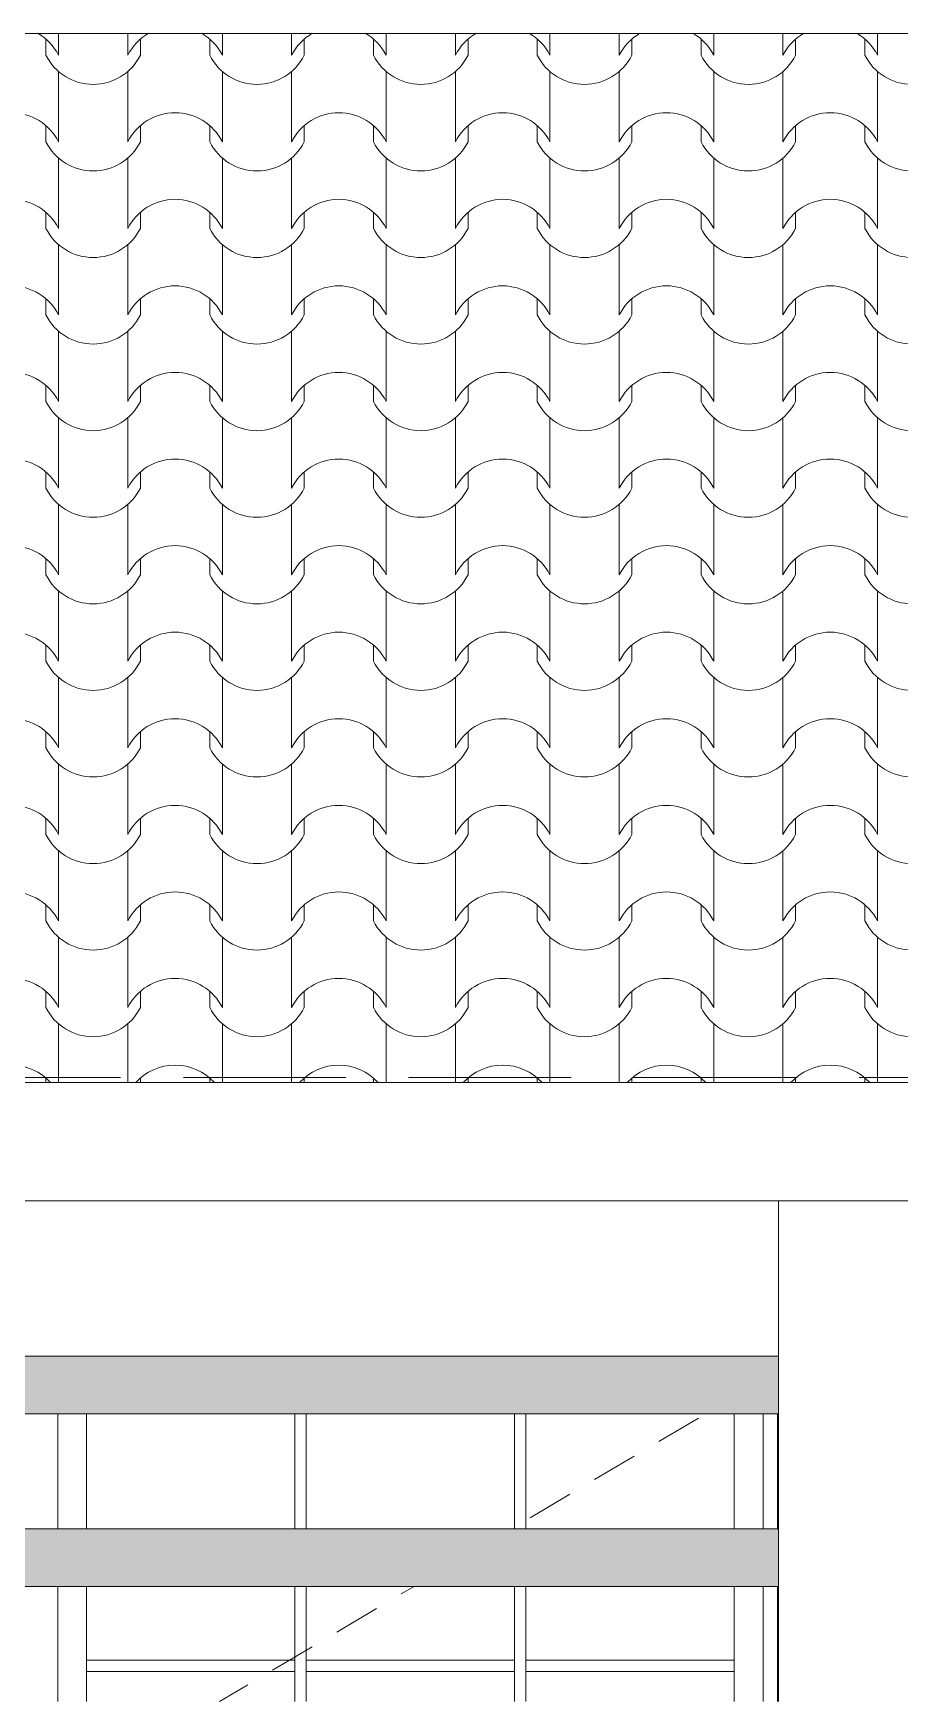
# Model space of a CAD drawing. Header units: millimetres. Extents: x 323482 to 503016, y 8175 to 72038.
# Drawn here: x 454353 to 455857, y 18728 to 21625 of the extents above; entities that cross this region are included whole.
import ezdxf

# ---------------------------------------------------------------- set-up
doc = ezdxf.new("R2010")
doc.units = ezdxf.units.MM
doc.header["$MEASUREMENT"] = 0
doc.linetypes.add('Hidden Line', pattern=[391.222223, 282.222223, -109])
for name, color, linetype, lineweight in [('2D Drafting - General_Pen_No__101', 252, 'Continuous', 13), ('Shell - Roof_Pen_No__120', 7, 'Continuous', 13), ('Structural - Bearing_Pen_No__120', 7, 'Continuous', 13)]:
    doc.layers.add(name, color=color, linetype=linetype, lineweight=lineweight)
doc.layers.add('2D Drafting - General_Pen_No__102', color=7, linetype='Continuous', lineweight=13, true_color=0xcccccc)
doc.layers.add('Structural - Bearing_Pen_No__83', color=7, linetype='Continuous', lineweight=13, true_color=0xff9955)

# ---------------------------------------------------------------- blocks, each defined once
blk = doc.blocks.new('*X2')
at = {"layer": '2D Drafting - General_Pen_No__101', "color": 252, "linetype": 'Continuous', "lineweight": 13}
for p, q in [((454374.7, 21615.5), (454374.7, 21587.4)), ((454396.7, 21625.4), (454396.7, 21587.4)), ((454516.9, 21625.4), (454516.9, 21587.4)), ((454538.9, 21615.5), (454538.9, 21587.4)), ((454659.2, 21615.5), (454659.2, 21587.4)), ((454681.2, 21625.4), (454681.2, 21587.4)), ((454801.4, 21625.4), (454801.4, 21587.4)), ((454823.4, 21615.5), (454823.4, 21587.4)), ((454943.6, 21615.5), (454943.6, 21587.4)), ((454965.6, 21625.4), (454965.6, 21587.4)), ((455085.9, 21625.4), (455085.9, 21587.4)), ((455107.9, 21615.5), (455107.9, 21587.4)), ((455228.1, 21615.5), (455228.1, 21587.4)), ((455250.1, 21625.4), (455250.1, 21587.4)), ((455370.4, 21625.4), (455370.4, 21587.4)), ((455392.4, 21615.5), (455392.4, 21587.4)), ((455512.6, 21615.5), (455512.6, 21587.4)), ((455534.6, 21625.4), (455534.6, 21587.4)), ((455654.8, 21625.4), (455654.8, 21587.4)), ((455676.8, 21615.5), (455676.8, 21587.4)), ((455797.1, 21615.5), (455797.1, 21587.4)), ((455819.1, 21625.4), (455819.1, 21587.4)), ((454396.7, 21559), (454396.7, 21498.1)), ((454516.9, 21559), (454516.9, 21498.1)), ((454681.2, 21559), (454681.2, 21498.1)), ((454801.4, 21559), (454801.4, 21498.1)), ((454965.6, 21559), (454965.6, 21498.1)), ((455085.9, 21559), (455085.9, 21498.1)), ((455250.1, 21559), (455250.1, 21498.1)), ((455370.4, 21559), (455370.4, 21498.1)), ((455534.6, 21559), (455534.6, 21498.1)), ((455654.8, 21559), (455654.8, 21498.1)), ((455819.1, 21559), (455819.1, 21498.1)), ((454396.7, 21498.1), (454396.7, 21437.1)), ((454516.9, 21498.1), (454516.9, 21437.1)), ((454681.2, 21498.1), (454681.2, 21437.1)), ((454801.4, 21498.1), (454801.4, 21437.1)), ((454965.6, 21498.1), (454965.6, 21437.1)), ((455085.9, 21498.1), (455085.9, 21437.1)), ((455250.1, 21498.1), (455250.1, 21437.1)), ((455370.4, 21498.1), (455370.4, 21437.1)), ((455534.6, 21498.1), (455534.6, 21437.1)), ((455654.8, 21498.1), (455654.8, 21437.1)), ((455819.1, 21498.1), (455819.1, 21437.1)), ((454374.7, 21465.1), (454374.7, 21437.1)), ((454538.9, 21465.1), (454538.9, 21437.1)), ((454659.2, 21465.1), (454659.2, 21437.1)), ((454823.4, 21465.1), (454823.4, 21437.1)), ((454943.6, 21465.1), (454943.6, 21437.1)), ((455107.9, 21465.1), (455107.9, 21437.1)), ((455228.1, 21465.1), (455228.1, 21437.1)), ((455392.4, 21465.1), (455392.4, 21437.1)), ((455512.6, 21465.1), (455512.6, 21437.1)), ((455676.8, 21465.1), (455676.8, 21437.1)), ((455797.1, 21465.1), (455797.1, 21437.1)), ((454396.7, 21408.7), (454396.7, 21347.7)), ((454516.9, 21408.7), (454516.9, 21347.7)), ((454681.2, 21408.7), (454681.2, 21347.7)), ((454801.4, 21408.7), (454801.4, 21347.7)), ((454965.6, 21408.7), (454965.6, 21347.7)), ((455085.9, 21408.7), (455085.9, 21347.7)), ((455250.1, 21408.7), (455250.1, 21347.7)), ((455370.4, 21408.7), (455370.4, 21347.7)), ((455534.6, 21408.7), (455534.6, 21347.7)), ((455654.8, 21408.7), (455654.8, 21347.7)), ((455819.1, 21408.7), (455819.1, 21347.7)), ((454396.7, 21347.7), (454396.7, 21286.8)), ((454516.9, 21347.7), (454516.9, 21286.8)), ((454681.2, 21347.7), (454681.2, 21286.8)), ((454801.4, 21347.7), (454801.4, 21286.8)), ((454965.6, 21347.7), (454965.6, 21286.8)), ((455085.9, 21347.7), (455085.9, 21286.8)), ((455250.1, 21347.7), (455250.1, 21286.8)), ((455370.4, 21347.7), (455370.4, 21286.8)), ((455534.6, 21347.7), (455534.6, 21286.8)), ((455654.8, 21347.7), (455654.8, 21286.8)), ((455819.1, 21347.7), (455819.1, 21286.8)), ((454374.7, 21314.8), (454374.7, 21286.8)), ((454538.9, 21314.8), (454538.9, 21286.8)), ((454659.2, 21314.8), (454659.2, 21286.8)), ((454823.4, 21314.8), (454823.4, 21286.8)), ((454943.6, 21314.8), (454943.6, 21286.8)), ((455107.9, 21314.8), (455107.9, 21286.8)), ((455228.1, 21314.8), (455228.1, 21286.8)), ((455392.4, 21314.8), (455392.4, 21286.8)), ((455512.6, 21314.8), (455512.6, 21286.8)), ((455676.8, 21314.8), (455676.8, 21286.8)), ((455797.1, 21314.8), (455797.1, 21286.8)), ((454396.7, 21258.4), (454396.7, 21197.4)), ((454516.9, 21258.4), (454516.9, 21197.4)), ((454681.2, 21258.4), (454681.2, 21197.4)), ((454801.4, 21258.4), (454801.4, 21197.4)), ((454965.6, 21258.4), (454965.6, 21197.4)), ((455085.9, 21258.4), (455085.9, 21197.4)), ((455250.1, 21258.4), (455250.1, 21197.4)), ((455370.4, 21258.4), (455370.4, 21197.4)), ((455534.6, 21258.4), (455534.6, 21197.4)), ((455654.8, 21258.4), (455654.8, 21197.4)), ((455819.1, 21258.4), (455819.1, 21197.4)), ((454396.7, 21197.4), (454396.7, 21136.4)), ((454516.9, 21197.4), (454516.9, 21136.4)), ((454681.2, 21197.4), (454681.2, 21136.4)), ((454801.4, 21197.4), (454801.4, 21136.4)), ((454965.6, 21197.4), (454965.6, 21136.4)), ((455085.9, 21197.4), (455085.9, 21136.4)), ((455250.1, 21197.4), (455250.1, 21136.4)), ((455370.4, 21197.4), (455370.4, 21136.4)), ((455534.6, 21197.4), (455534.6, 21136.4)), ((455654.8, 21197.4), (455654.8, 21136.4)), ((455819.1, 21197.4), (455819.1, 21136.4)), ((454374.7, 21164.4), (454374.7, 21136.4)), ((454538.9, 21164.4), (454538.9, 21136.4)), ((454659.2, 21164.4), (454659.2, 21136.4)), ((454823.4, 21164.4), (454823.4, 21136.4)), ((454943.6, 21164.4), (454943.6, 21136.4)), ((455107.9, 21164.4), (455107.9, 21136.4)), ((455228.1, 21164.4), (455228.1, 21136.4)), ((455392.4, 21164.4), (455392.4, 21136.4)), ((455512.6, 21164.4), (455512.6, 21136.4)), ((455676.8, 21164.4), (455676.8, 21136.4)), ((455797.1, 21164.4), (455797.1, 21136.4)), ((454396.7, 21108), (454396.7, 21047.1)), ((454516.9, 21108), (454516.9, 21047.1)), ((454681.2, 21108), (454681.2, 21047.1)), ((454801.4, 21108), (454801.4, 21047.1)), ((454965.6, 21108), (454965.6, 21047.1)), ((455085.9, 21108), (455085.9, 21047.1)), ((455250.1, 21108), (455250.1, 21047.1)), ((455370.4, 21108), (455370.4, 21047.1)), ((455534.6, 21108), (455534.6, 21047.1)), ((455654.8, 21108), (455654.8, 21047.1)), ((455819.1, 21108), (455819.1, 21047.1)), ((454396.7, 21047.1), (454396.7, 20986.1)), ((454516.9, 21047.1), (454516.9, 20986.1)), ((454681.2, 21047.1), (454681.2, 20986.1)), ((454801.4, 21047.1), (454801.4, 20986.1)), ((454965.6, 21047.1), (454965.6, 20986.1)), ((455085.9, 21047.1), (455085.9, 20986.1)), ((455250.1, 21047.1), (455250.1, 20986.1)), ((455370.4, 21047.1), (455370.4, 20986.1)), ((455534.6, 21047.1), (455534.6, 20986.1)), ((455654.8, 21047.1), (455654.8, 20986.1)), ((455819.1, 21047.1), (455819.1, 20986.1)), ((454374.7, 21014.1), (454374.7, 20986.1)), ((454538.9, 21014.1), (454538.9, 20986.1)), ((454659.2, 21014.1), (454659.2, 20986.1)), ((454823.4, 21014.1), (454823.4, 20986.1)), ((454943.6, 21014.1), (454943.6, 20986.1)), ((455107.9, 21014.1), (455107.9, 20986.1)), ((455228.1, 21014.1), (455228.1, 20986.1)), ((455392.4, 21014.1), (455392.4, 20986.1)), ((455512.6, 21014.1), (455512.6, 20986.1)), ((455676.8, 21014.1), (455676.8, 20986.1)), ((455797.1, 21014.1), (455797.1, 20986.1)), ((454396.7, 20957.7), (454396.7, 20896.7)), ((454516.9, 20957.7), (454516.9, 20896.7)), ((454681.2, 20957.7), (454681.2, 20896.7)), ((454801.4, 20957.7), (454801.4, 20896.7)), ((454965.6, 20957.7), (454965.6, 20896.7)), ((455085.9, 20957.7), (455085.9, 20896.7)), ((455250.1, 20957.7), (455250.1, 20896.7)), ((455370.4, 20957.7), (455370.4, 20896.7)), ((455534.6, 20957.7), (455534.6, 20896.7)), ((455654.8, 20957.7), (455654.8, 20896.7)), ((455819.1, 20957.7), (455819.1, 20896.7)), ((454396.7, 20896.7), (454396.7, 20835.7)), ((454516.9, 20896.7), (454516.9, 20835.7)), ((454681.2, 20896.7), (454681.2, 20835.7)), ((454801.4, 20896.7), (454801.4, 20835.7)), ((454965.6, 20896.7), (454965.6, 20835.7)), ((455085.9, 20896.7), (455085.9, 20835.7)), ((455250.1, 20896.7), (455250.1, 20835.7)), ((455370.4, 20896.7), (455370.4, 20835.7)), ((455534.6, 20896.7), (455534.6, 20835.7)), ((455654.8, 20896.7), (455654.8, 20835.7)), ((455819.1, 20896.7), (455819.1, 20835.7)), ((454374.7, 20863.8), (454374.7, 20835.7)), ((454538.9, 20863.8), (454538.9, 20835.7)), ((454659.2, 20863.8), (454659.2, 20835.7)), ((454823.4, 20863.8), (454823.4, 20835.7)), ((454943.6, 20863.8), (454943.6, 20835.7)), ((455107.9, 20863.8), (455107.9, 20835.7)), ((455228.1, 20863.8), (455228.1, 20835.7)), ((455392.4, 20863.8), (455392.4, 20835.7)), ((455512.6, 20863.8), (455512.6, 20835.7)), ((455676.8, 20863.8), (455676.8, 20835.7)), ((455797.1, 20863.8), (455797.1, 20835.7)), ((454396.7, 20807.4), (454396.7, 20746.4)), ((454516.9, 20807.4), (454516.9, 20746.4)), ((454681.2, 20807.4), (454681.2, 20746.4)), ((454801.4, 20807.4), (454801.4, 20746.4)), ((454965.6, 20807.4), (454965.6, 20746.4)), ((455085.9, 20807.4), (455085.9, 20746.4)), ((455250.1, 20807.4), (455250.1, 20746.4)), ((455370.4, 20807.4), (455370.4, 20746.4)), ((455534.6, 20807.4), (455534.6, 20746.4)), ((455654.8, 20807.4), (455654.8, 20746.4)), ((455819.1, 20807.4), (455819.1, 20746.4)), ((454396.7, 20746.4), (454396.7, 20685.4)), ((454516.9, 20746.4), (454516.9, 20685.4)), ((454681.2, 20746.4), (454681.2, 20685.4)), ((454801.4, 20746.4), (454801.4, 20685.4)), ((454965.6, 20746.4), (454965.6, 20685.4)), ((455085.9, 20746.4), (455085.9, 20685.4)), ((455250.1, 20746.4), (455250.1, 20685.4)), ((455370.4, 20746.4), (455370.4, 20685.4)), ((455534.6, 20746.4), (455534.6, 20685.4)), ((455654.8, 20746.4), (455654.8, 20685.4)), ((455819.1, 20746.4), (455819.1, 20685.4)), ((454374.7, 20713.4), (454374.7, 20685.4)), ((454538.9, 20713.4), (454538.9, 20685.4)), ((454659.2, 20713.4), (454659.2, 20685.4)), ((454823.4, 20713.4), (454823.4, 20685.4)), ((454943.6, 20713.4), (454943.6, 20685.4)), ((455107.9, 20713.4), (455107.9, 20685.4)), ((455228.1, 20713.4), (455228.1, 20685.4)), ((455392.4, 20713.4), (455392.4, 20685.4)), ((455512.6, 20713.4), (455512.6, 20685.4)), ((455676.8, 20713.4), (455676.8, 20685.4)), ((455797.1, 20713.4), (455797.1, 20685.4)), ((454396.7, 20657), (454396.7, 20596)), ((454516.9, 20657), (454516.9, 20596)), ((454681.2, 20657), (454681.2, 20596)), ((454801.4, 20657), (454801.4, 20596)), ((454965.6, 20657), (454965.6, 20596)), ((455085.9, 20657), (455085.9, 20596)), ((455250.1, 20657), (455250.1, 20596)), ((455370.4, 20657), (455370.4, 20596)), ((455534.6, 20657), (455534.6, 20596)), ((455654.8, 20657), (455654.8, 20596)), ((455819.1, 20657), (455819.1, 20596)), ((454396.7, 20596), (454396.7, 20535.1)), ((454516.9, 20596), (454516.9, 20535.1)), ((454681.2, 20596), (454681.2, 20535.1)), ((454801.4, 20596), (454801.4, 20535.1)), ((454965.6, 20596), (454965.6, 20535.1)), ((455085.9, 20596), (455085.9, 20535.1)), ((455250.1, 20596), (455250.1, 20535.1)), ((455370.4, 20596), (455370.4, 20535.1)), ((455534.6, 20596), (455534.6, 20535.1)), ((455654.8, 20596), (455654.8, 20535.1)), ((455819.1, 20596), (455819.1, 20535.1)), ((454374.7, 20563.1), (454374.7, 20535.1)), ((454538.9, 20563.1), (454538.9, 20535.1)), ((454659.2, 20563.1), (454659.2, 20535.1)), ((454823.4, 20563.1), (454823.4, 20535.1)), ((454943.6, 20563.1), (454943.6, 20535.1)), ((455107.9, 20563.1), (455107.9, 20535.1)), ((455228.1, 20563.1), (455228.1, 20535.1)), ((455392.4, 20563.1), (455392.4, 20535.1)), ((455512.6, 20563.1), (455512.6, 20535.1)), ((455676.8, 20563.1), (455676.8, 20535.1)), ((455797.1, 20563.1), (455797.1, 20535.1)), ((454396.7, 20506.7), (454396.7, 20445.7)), ((454516.9, 20506.7), (454516.9, 20445.7)), ((454681.2, 20506.7), (454681.2, 20445.7)), ((454801.4, 20506.7), (454801.4, 20445.7)), ((454965.6, 20506.7), (454965.6, 20445.7)), ((455085.9, 20506.7), (455085.9, 20445.7)), ((455250.1, 20506.7), (455250.1, 20445.7)), ((455370.4, 20506.7), (455370.4, 20445.7)), ((455534.6, 20506.7), (455534.6, 20445.7)), ((455654.8, 20506.7), (455654.8, 20445.7)), ((455819.1, 20506.7), (455819.1, 20445.7)), ((454396.7, 20445.7), (454396.7, 20384.7)), ((454516.9, 20445.7), (454516.9, 20384.7)), ((454681.2, 20445.7), (454681.2, 20384.7)), ((454801.4, 20445.7), (454801.4, 20384.7)), ((454965.6, 20445.7), (454965.6, 20384.7)), ((455085.9, 20445.7), (455085.9, 20384.7)), ((455250.1, 20445.7), (455250.1, 20384.7)), ((455370.4, 20445.7), (455370.4, 20384.7)), ((455534.6, 20445.7), (455534.6, 20384.7)), ((455654.8, 20445.7), (455654.8, 20384.7)), ((455819.1, 20445.7), (455819.1, 20384.7)), ((454374.7, 20412.8), (454374.7, 20384.7)), ((454538.9, 20412.8), (454538.9, 20384.7)), ((454659.2, 20412.8), (454659.2, 20384.7)), ((454823.4, 20412.8), (454823.4, 20384.7)), ((454943.6, 20412.8), (454943.6, 20384.7)), ((455107.9, 20412.8), (455107.9, 20384.7)), ((455228.1, 20412.8), (455228.1, 20384.7)), ((455392.4, 20412.8), (455392.4, 20384.7)), ((455512.6, 20412.8), (455512.6, 20384.7)), ((455676.8, 20412.8), (455676.8, 20384.7)), ((455797.1, 20412.8), (455797.1, 20384.7)), ((454396.7, 20356.3), (454396.7, 20295.4)), ((454516.9, 20356.3), (454516.9, 20295.4)), ((454681.2, 20356.3), (454681.2, 20295.4)), ((454801.4, 20356.3), (454801.4, 20295.4)), ((454965.6, 20356.3), (454965.6, 20295.4)), ((455085.9, 20356.3), (455085.9, 20295.4)), ((455250.1, 20356.3), (455250.1, 20295.4)), ((455370.4, 20356.3), (455370.4, 20295.4)), ((455534.6, 20356.3), (455534.6, 20295.4)), ((455654.8, 20356.3), (455654.8, 20295.4)), ((455819.1, 20356.3), (455819.1, 20295.4)), ((454396.7, 20295.4), (454396.7, 20234.4)), ((454516.9, 20295.4), (454516.9, 20234.4)), ((454681.2, 20295.4), (454681.2, 20234.4)), ((454801.4, 20295.4), (454801.4, 20234.4)), ((454965.6, 20295.4), (454965.6, 20234.4)), ((455085.9, 20295.4), (455085.9, 20234.4)), ((455250.1, 20295.4), (455250.1, 20234.4)), ((455370.4, 20295.4), (455370.4, 20234.4)), ((455534.6, 20295.4), (455534.6, 20234.4)), ((455654.8, 20295.4), (455654.8, 20234.4)), ((455819.1, 20295.4), (455819.1, 20234.4)), ((454374.7, 20262.4), (454374.7, 20234.4)), ((454538.9, 20262.4), (454538.9, 20234.4)), ((454659.2, 20262.4), (454659.2, 20234.4)), ((454823.4, 20262.4), (454823.4, 20234.4)), ((454943.6, 20262.4), (454943.6, 20234.4)), ((455107.9, 20262.4), (455107.9, 20234.4)), ((455228.1, 20262.4), (455228.1, 20234.4)), ((455392.4, 20262.4), (455392.4, 20234.4)), ((455512.6, 20262.4), (455512.6, 20234.4)), ((455676.8, 20262.4), (455676.8, 20234.4)), ((455797.1, 20262.4), (455797.1, 20234.4)), ((454396.7, 20206), (454396.7, 20145)), ((454516.9, 20206), (454516.9, 20145)), ((454681.2, 20206), (454681.2, 20145)), ((454801.4, 20206), (454801.4, 20145)), ((454965.6, 20206), (454965.6, 20145)), ((455085.9, 20206), (455085.9, 20145)), ((455250.1, 20206), (455250.1, 20145)), ((455370.4, 20206), (455370.4, 20145)), ((455534.6, 20206), (455534.6, 20145)), ((455654.8, 20206), (455654.8, 20145)), ((455819.1, 20206), (455819.1, 20145)), ((454396.7, 20145), (454396.7, 20084.1)), ((454516.9, 20145), (454516.9, 20084.1)), ((454681.2, 20145), (454681.2, 20084.1)), ((454801.4, 20145), (454801.4, 20084.1)), ((454965.6, 20145), (454965.6, 20084.1)), ((455085.9, 20145), (455085.9, 20084.1)), ((455250.1, 20145), (455250.1, 20084.1)), ((455370.4, 20145), (455370.4, 20084.1)), ((455534.6, 20145), (455534.6, 20084.1)), ((455654.8, 20145), (455654.8, 20084.1)), ((455819.1, 20145), (455819.1, 20084.1)), ((454374.7, 20112.1), (454374.7, 20084.1)), ((454538.9, 20112.1), (454538.9, 20084.1)), ((454659.2, 20112.1), (454659.2, 20084.1)), ((454823.4, 20112.1), (454823.4, 20084.1)), ((454943.6, 20112.1), (454943.6, 20084.1)), ((455107.9, 20112.1), (455107.9, 20084.1)), ((455228.1, 20112.1), (455228.1, 20084.1)), ((455392.4, 20112.1), (455392.4, 20084.1)), ((455512.6, 20112.1), (455512.6, 20084.1)), ((455676.8, 20112.1), (455676.8, 20084.1)), ((455797.1, 20112.1), (455797.1, 20084.1)), ((454396.7, 20055.7), (454396.7, 19994.7)), ((454516.9, 20055.7), (454516.9, 19994.7)), ((454681.2, 20055.7), (454681.2, 19994.7)), ((454801.4, 20055.7), (454801.4, 19994.7)), ((454965.6, 20055.7), (454965.6, 19994.7)), ((455085.9, 20055.7), (455085.9, 19994.7)), ((455250.1, 20055.7), (455250.1, 19994.7)), ((455370.4, 20055.7), (455370.4, 19994.7)), ((455534.6, 20055.7), (455534.6, 19994.7)), ((455654.8, 20055.7), (455654.8, 19994.7)), ((455819.1, 20055.7), (455819.1, 19994.7)), ((454396.7, 19994.7), (454396.7, 19933.7)), ((454516.9, 19994.7), (454516.9, 19933.7)), ((454681.2, 19994.7), (454681.2, 19933.7)), ((454801.4, 19994.7), (454801.4, 19933.7)), ((454965.6, 19994.7), (454965.6, 19933.7)), ((455085.9, 19994.7), (455085.9, 19933.7)), ((455250.1, 19994.7), (455250.1, 19933.7)), ((455370.4, 19994.7), (455370.4, 19933.7)), ((455534.6, 19994.7), (455534.6, 19933.7)), ((455654.8, 19994.7), (455654.8, 19933.7)), ((455819.1, 19994.7), (455819.1, 19933.7)), ((454374.7, 19961.8), (454374.7, 19933.7)), ((454538.9, 19961.8), (454538.9, 19933.7)), ((454659.2, 19961.8), (454659.2, 19933.7)), ((454823.4, 19961.8), (454823.4, 19933.7)), ((454943.6, 19961.8), (454943.6, 19933.7)), ((455107.9, 19961.8), (455107.9, 19933.7)), ((455228.1, 19961.8), (455228.1, 19933.7)), ((455392.4, 19961.8), (455392.4, 19933.7)), ((455512.6, 19961.8), (455512.6, 19933.7)), ((455676.8, 19961.8), (455676.8, 19933.7)), ((455797.1, 19961.8), (455797.1, 19933.7)), ((454396.7, 19905.3), (454396.7, 19844.4)), ((454516.9, 19905.3), (454516.9, 19844.4)), ((454681.2, 19905.3), (454681.2, 19844.4)), ((454801.4, 19905.3), (454801.4, 19844.4)), ((454965.6, 19905.3), (454965.6, 19844.4)), ((455085.9, 19905.3), (455085.9, 19844.4)), ((455250.1, 19905.3), (455250.1, 19844.4)), ((455370.4, 19905.3), (455370.4, 19844.4)), ((455534.6, 19905.3), (455534.6, 19844.4)), ((455654.8, 19905.3), (455654.8, 19844.4)), ((455819.1, 19905.3), (455819.1, 19844.4)), ((454396.7, 19844.4), (454396.7, 19803.4)), ((454516.9, 19844.4), (454516.9, 19803.4)), ((454681.2, 19844.4), (454681.2, 19803.4)), ((454801.4, 19844.4), (454801.4, 19803.4)), ((454965.6, 19844.4), (454965.6, 19803.4)), ((455085.9, 19844.4), (455085.9, 19803.4)), ((455250.1, 19844.4), (455250.1, 19803.4)), ((455370.4, 19844.4), (455370.4, 19803.4)), ((455534.6, 19844.4), (455534.6, 19803.4)), ((455654.8, 19844.4), (455654.8, 19803.4)), ((455819.1, 19844.4), (455819.1, 19803.4)), ((454374.7, 19811.4), (454374.7, 19803.4)), ((454538.9, 19811.4), (454538.9, 19803.4)), ((454659.2, 19811.4), (454659.2, 19803.4)), ((454823.4, 19811.4), (454823.4, 19803.4)), ((454943.6, 19811.4), (454943.6, 19803.4)), ((455107.9, 19811.4), (455107.9, 19803.4)), ((455228.1, 19811.4), (455228.1, 19803.4)), ((455392.4, 19811.4), (455392.4, 19803.4)), ((455512.6, 19811.4), (455512.6, 19803.4)), ((455676.8, 19811.4), (455676.8, 19803.4)), ((455797.1, 19811.4), (455797.1, 19803.4))]:
    blk.add_line(p, q, dxfattribs=at)
for centre, radius, start, end in [((454314.3, 21545.5), 92.5, 26.9885, 59.8569), ((454599.3, 21545.5), 92.5, 120.1431, 153.0115), ((454598.8, 21545.5), 92.5, 26.9885, 59.8569), ((454883.8, 21545.5), 92.5, 120.1431, 153.0115), ((454883.2, 21545.5), 92.5, 26.9885, 59.8569), ((455168.3, 21545.5), 92.5, 120.1431, 153.0115), ((455167.7, 21545.5), 92.5, 26.9885, 59.8569), ((455452.8, 21545.5), 92.5, 120.1431, 153.0115), ((455452.2, 21545.5), 92.5, 26.9885, 59.8569), ((455737.2, 21545.5), 92.5, 120.1431, 153.0115), ((455736.7, 21545.5), 92.5, 26.9885, 59.8569), ((454456.8, 21628.7), 91.9, 206.7044, 333.2956), ((454741.3, 21628.7), 91.9, 206.7044, 333.2956), ((455025.8, 21628.7), 91.9, 206.7044, 333.2956), ((455310.2, 21628.7), 91.9, 206.7044, 333.2956), ((455594.7, 21628.7), 91.9, 206.7044, 333.2956), ((455879.2, 21628.7), 91.9, 206.7044, 333.2956), ((454314.3, 21395.1), 92.5, 26.9885, 89.8295), ((454599.3, 21395.1), 92.5, 90.1705, 153.0115), ((454598.8, 21395.1), 92.5, 26.9885, 89.8295), ((454883.8, 21395.1), 92.5, 90.1705, 153.0115), ((454883.2, 21395.1), 92.5, 26.9885, 89.8295), ((455168.3, 21395.1), 92.5, 90.1705, 153.0115), ((455167.7, 21395.1), 92.5, 26.9885, 89.8295), ((455452.8, 21395.1), 92.5, 90.1705, 153.0115), ((455452.2, 21395.1), 92.5, 26.9885, 89.8295), ((455737.2, 21395.1), 92.5, 90.1705, 153.0115), ((455736.7, 21395.1), 92.5, 26.9885, 89.8295), ((454456.8, 21478.4), 91.9, 206.7044, 333.2956), ((454741.3, 21478.4), 91.9, 206.7044, 333.2956), ((455025.8, 21478.4), 91.9, 206.7044, 333.2956), ((455310.2, 21478.4), 91.9, 206.7044, 333.2956), ((455594.7, 21478.4), 91.9, 206.7044, 333.2956), ((455879.2, 21478.4), 91.9, 206.7044, 333.2956), ((454314.3, 21244.8), 92.5, 26.9885, 89.8295), ((454599.3, 21244.8), 92.5, 90.1705, 153.0115), ((454598.8, 21244.8), 92.5, 26.9885, 89.8295), ((454883.8, 21244.8), 92.5, 90.1705, 153.0115), ((454883.2, 21244.8), 92.5, 26.9885, 89.8295), ((455168.3, 21244.8), 92.5, 90.1705, 153.0115), ((455167.7, 21244.8), 92.5, 26.9885, 89.8295), ((455452.8, 21244.8), 92.5, 90.1705, 153.0115), ((455452.2, 21244.8), 92.5, 26.9885, 89.8295), ((455737.2, 21244.8), 92.5, 90.1705, 153.0115), ((455736.7, 21244.8), 92.5, 26.9885, 89.8295), ((454456.8, 21328.1), 91.9, 206.7044, 333.2956), ((454741.3, 21328.1), 91.9, 206.7044, 333.2956), ((455025.8, 21328.1), 91.9, 206.7044, 333.2956), ((455310.2, 21328.1), 91.9, 206.7044, 333.2956), ((455594.7, 21328.1), 91.9, 206.7044, 333.2956), ((455879.2, 21328.1), 91.9, 206.7044, 333.2956), ((454314.3, 21094.5), 92.5, 26.9885, 89.8295), ((454599.3, 21094.5), 92.5, 90.1705, 153.0115), ((454598.8, 21094.5), 92.5, 26.9885, 89.8295), ((454883.8, 21094.5), 92.5, 90.1705, 153.0115), ((454883.2, 21094.5), 92.5, 26.9885, 89.8295), ((455168.3, 21094.5), 92.5, 90.1705, 153.0115), ((455167.7, 21094.5), 92.5, 26.9885, 89.8295), ((455452.8, 21094.5), 92.5, 90.1705, 153.0115), ((455452.2, 21094.5), 92.5, 26.9885, 89.8295), ((455737.2, 21094.5), 92.5, 90.1705, 153.0115), ((455736.7, 21094.5), 92.5, 26.9885, 89.8295), ((454456.8, 21177.7), 91.9, 206.7044, 333.2956), ((454741.3, 21177.7), 91.9, 206.7044, 333.2956), ((455025.8, 21177.7), 91.9, 206.7044, 333.2956), ((455310.2, 21177.7), 91.9, 206.7044, 333.2956), ((455594.7, 21177.7), 91.9, 206.7044, 333.2956), ((455879.2, 21177.7), 91.9, 206.7044, 333.2956), ((454314.3, 20944.1), 92.5, 26.9885, 89.8295), ((454599.3, 20944.1), 92.5, 90.1705, 153.0115), ((454598.8, 20944.1), 92.5, 26.9885, 89.8295), ((454883.8, 20944.1), 92.5, 90.1705, 153.0115), ((454883.2, 20944.1), 92.5, 26.9885, 89.8295), ((455168.3, 20944.1), 92.5, 90.1705, 153.0115), ((455167.7, 20944.1), 92.5, 26.9885, 89.8295), ((455452.8, 20944.1), 92.5, 90.1705, 153.0115), ((455452.2, 20944.1), 92.5, 26.9885, 89.8295), ((455737.2, 20944.1), 92.5, 90.1705, 153.0115), ((455736.7, 20944.1), 92.5, 26.9885, 89.8295), ((454456.8, 21027.4), 91.9, 206.7044, 333.2956), ((454741.3, 21027.4), 91.9, 206.7044, 333.2956), ((455025.8, 21027.4), 91.9, 206.7044, 333.2956), ((455310.2, 21027.4), 91.9, 206.7044, 333.2956), ((455594.7, 21027.4), 91.9, 206.7044, 333.2956), ((455879.2, 21027.4), 91.9, 206.7044, 333.2956), ((454314.3, 20793.8), 92.5, 26.9885, 89.8295), ((454599.3, 20793.8), 92.5, 90.1705, 153.0115), ((454598.8, 20793.8), 92.5, 26.9885, 89.8295), ((454883.8, 20793.8), 92.5, 90.1705, 153.0115), ((454883.2, 20793.8), 92.5, 26.9885, 89.8295), ((455168.3, 20793.8), 92.5, 90.1705, 153.0115), ((455167.7, 20793.8), 92.5, 26.9885, 89.8295), ((455452.8, 20793.8), 92.5, 90.1705, 153.0115), ((455452.2, 20793.8), 92.5, 26.9885, 89.8295), ((455737.2, 20793.8), 92.5, 90.1705, 153.0115), ((455736.7, 20793.8), 92.5, 26.9885, 89.8295), ((454456.8, 20877.1), 91.9, 206.7044, 333.2956), ((454741.3, 20877.1), 91.9, 206.7044, 333.2956), ((455025.8, 20877.1), 91.9, 206.7044, 333.2956), ((455310.2, 20877.1), 91.9, 206.7044, 333.2956), ((455594.7, 20877.1), 91.9, 206.7044, 333.2956), ((455879.2, 20877.1), 91.9, 206.7044, 333.2956), ((454314.3, 20643.4), 92.5, 26.9885, 89.8295), ((454599.3, 20643.4), 92.5, 90.1705, 153.0115), ((454598.8, 20643.4), 92.5, 26.9885, 89.8295), ((454883.8, 20643.4), 92.5, 90.1705, 153.0115), ((454883.2, 20643.4), 92.5, 26.9885, 89.8295), ((455168.3, 20643.4), 92.5, 90.1705, 153.0115), ((455167.7, 20643.4), 92.5, 26.9885, 89.8295), ((455452.8, 20643.4), 92.5, 90.1705, 153.0115), ((455452.2, 20643.4), 92.5, 26.9885, 89.8295), ((455737.2, 20643.4), 92.5, 90.1705, 153.0115), ((455736.7, 20643.4), 92.5, 26.9885, 89.8295), ((454456.8, 20726.7), 91.9, 206.7044, 333.2956), ((454741.3, 20726.7), 91.9, 206.7044, 333.2956), ((455025.8, 20726.7), 91.9, 206.7044, 333.2956), ((455310.2, 20726.7), 91.9, 206.7044, 333.2956), ((455594.7, 20726.7), 91.9, 206.7044, 333.2956), ((455879.2, 20726.7), 91.9, 206.7044, 333.2956), ((454314.3, 20493.1), 92.5, 26.9885, 89.8295), ((454599.3, 20493.1), 92.5, 90.1705, 153.0115), ((454598.8, 20493.1), 92.5, 26.9885, 89.8295), ((454883.8, 20493.1), 92.5, 90.1705, 153.0115), ((454883.2, 20493.1), 92.5, 26.9885, 89.8295), ((455168.3, 20493.1), 92.5, 90.1705, 153.0115), ((455167.7, 20493.1), 92.5, 26.9885, 89.8295), ((455452.8, 20493.1), 92.5, 90.1705, 153.0115), ((455452.2, 20493.1), 92.5, 26.9885, 89.8295), ((455737.2, 20493.1), 92.5, 90.1705, 153.0115), ((455736.7, 20493.1), 92.5, 26.9885, 89.8295), ((454456.8, 20576.4), 91.9, 206.7044, 333.2956), ((454741.3, 20576.4), 91.9, 206.7044, 333.2956), ((455025.8, 20576.4), 91.9, 206.7044, 333.2956), ((455310.2, 20576.4), 91.9, 206.7044, 333.2956), ((455594.7, 20576.4), 91.9, 206.7044, 333.2956), ((455879.2, 20576.4), 91.9, 206.7044, 333.2956), ((454314.3, 20342.8), 92.5, 26.9885, 89.8295), ((454599.3, 20342.8), 92.5, 90.1705, 153.0115), ((454598.8, 20342.8), 92.5, 26.9885, 89.8295), ((454883.8, 20342.8), 92.5, 90.1705, 153.0115), ((454883.2, 20342.8), 92.5, 26.9885, 89.8295), ((455168.3, 20342.8), 92.5, 90.1705, 153.0115), ((455167.7, 20342.8), 92.5, 26.9885, 89.8295), ((455452.8, 20342.8), 92.5, 90.1705, 153.0115), ((455452.2, 20342.8), 92.5, 26.9885, 89.8295), ((455737.2, 20342.8), 92.5, 90.1705, 153.0115), ((455736.7, 20342.8), 92.5, 26.9885, 89.8295), ((454456.8, 20426.1), 91.9, 206.7044, 333.2956), ((454741.3, 20426.1), 91.9, 206.7044, 333.2956), ((455025.8, 20426.1), 91.9, 206.7044, 333.2956), ((455310.2, 20426.1), 91.9, 206.7044, 333.2956), ((455594.7, 20426.1), 91.9, 206.7044, 333.2956), ((455879.2, 20426.1), 91.9, 206.7044, 333.2956), ((454314.3, 20192.4), 92.5, 26.9885, 89.8295), ((454599.3, 20192.4), 92.5, 90.1705, 153.0115), ((454598.8, 20192.4), 92.5, 26.9885, 89.8295), ((454883.8, 20192.4), 92.5, 90.1705, 153.0115), ((454883.2, 20192.4), 92.5, 26.9885, 89.8295), ((455168.3, 20192.4), 92.5, 90.1705, 153.0115), ((455167.7, 20192.4), 92.5, 26.9885, 89.8295), ((455452.8, 20192.4), 92.5, 90.1705, 153.0115), ((455452.2, 20192.4), 92.5, 26.9885, 89.8295), ((455737.2, 20192.4), 92.5, 90.1705, 153.0115), ((455736.7, 20192.4), 92.5, 26.9885, 89.8295), ((454456.8, 20275.7), 91.9, 206.7044, 333.2956), ((454741.3, 20275.7), 91.9, 206.7044, 333.2956), ((455025.8, 20275.7), 91.9, 206.7044, 333.2956), ((455310.2, 20275.7), 91.9, 206.7044, 333.2956), ((455594.7, 20275.7), 91.9, 206.7044, 333.2956), ((455879.2, 20275.7), 91.9, 206.7044, 333.2956), ((454314.3, 20042.1), 92.5, 26.9885, 89.8295), ((454599.3, 20042.1), 92.5, 90.1705, 153.0115), ((454598.8, 20042.1), 92.5, 26.9885, 89.8295), ((454883.8, 20042.1), 92.5, 90.1705, 153.0115), ((454883.2, 20042.1), 92.5, 26.9885, 89.8295), ((455168.3, 20042.1), 92.5, 90.1705, 153.0115), ((455167.7, 20042.1), 92.5, 26.9885, 89.8295), ((455452.8, 20042.1), 92.5, 90.1705, 153.0115), ((455452.2, 20042.1), 92.5, 26.9885, 89.8295), ((455737.2, 20042.1), 92.5, 90.1705, 153.0115), ((455736.7, 20042.1), 92.5, 26.9885, 89.8295), ((454456.8, 20125.4), 91.9, 206.7044, 333.2956), ((454741.3, 20125.4), 91.9, 206.7044, 333.2956), ((455025.8, 20125.4), 91.9, 206.7044, 333.2956), ((455310.2, 20125.4), 91.9, 206.7044, 333.2956), ((455594.7, 20125.4), 91.9, 206.7044, 333.2956), ((455879.2, 20125.4), 91.9, 206.7044, 333.2956), ((454314.3, 19891.8), 92.5, 26.9885, 89.8295), ((454599.3, 19891.8), 92.5, 90.1705, 153.0115), ((454598.8, 19891.8), 92.5, 26.9885, 89.8295), ((454883.8, 19891.8), 92.5, 90.1705, 153.0115), ((454883.2, 19891.8), 92.5, 26.9885, 89.8295), ((455168.3, 19891.8), 92.5, 90.1705, 153.0115), ((455167.7, 19891.8), 92.5, 26.9885, 89.8295), ((455452.8, 19891.8), 92.5, 90.1705, 153.0115), ((455452.2, 19891.8), 92.5, 26.9885, 89.8295), ((455737.2, 19891.8), 92.5, 90.1705, 153.0115), ((455736.7, 19891.8), 92.5, 26.9885, 89.8295), ((454456.8, 19975), 91.9, 206.7044, 333.2956), ((454741.3, 19975), 91.9, 206.7044, 333.2956), ((455025.8, 19975), 91.9, 206.7044, 333.2956), ((455310.2, 19975), 91.9, 206.7044, 333.2956), ((455594.7, 19975), 91.9, 206.7044, 333.2956), ((455879.2, 19975), 91.9, 206.7044, 333.2956), ((454314.3, 19741.4), 92.5, 42.0577, 89.8295), ((454599.3, 19741.4), 92.5, 90.1705, 137.9423), ((454598.8, 19741.4), 92.5, 42.0577, 89.8295), ((454883.8, 19741.4), 92.5, 90.1705, 137.9423), ((454883.2, 19741.4), 92.5, 42.0577, 89.8295), ((455168.3, 19741.4), 92.5, 90.1705, 137.9423), ((455167.7, 19741.4), 92.5, 42.0577, 89.8295), ((455452.8, 19741.4), 92.5, 90.1705, 137.9423), ((455452.2, 19741.4), 92.5, 42.0577, 89.8295), ((455737.2, 19741.4), 92.5, 90.1705, 137.9423), ((455736.7, 19741.4), 92.5, 42.0577, 89.8295)]:
    blk.add_arc(centre, radius, start, end, dxfattribs=at)
blk = doc.blocks.new('Fill_1', base_point=(0, 1500))
at = {"layer": '2D Drafting - General_Pen_No__101', "color": 252, "linetype": 'Continuous', "lineweight": 13}
blk.add_blockref('*X2', (0, 0), dxfattribs=at)

msp = doc.modelspace()

# ---------------------------------------------------------------- hatches: boundary and pattern name
at = {"layer": '2D Drafting - General_Pen_No__102', "linetype": 'Continuous', "lineweight": 0, "true_color": 0xcccccc}
for points in [[(455647.1, 19328.5), (450296.9, 19328.5), (450296.9, 19228.5), (455647.1, 19228.5)], [(455647.1, 18928.5), (455647.1, 19028.5), (450296.9, 19028.5), (450296.9, 18928.5)]]:
    msp.add_hatch(color=254, dxfattribs=at).paths.add_polyline_path(points)

# ---------------------------------------------------------------- linework, layer by layer
at = {"layer": 'Shell - Roof_Pen_No__120', "color": 7, "linetype": 'Continuous', "lineweight": 13}
for p, q in [((449848.4, 21625.4), (475295.4, 21625.4)), ((449848.4, 19803.4), (475295.4, 19803.4)), ((475295.4, 19597.9), (449848.4, 19597.9))]:
    msp.add_line(p, q, dxfattribs=at)
at = {"layer": 'Structural - Bearing_Pen_No__120', "color": 7, "linetype": 'Continuous', "lineweight": 13}
for p, q in [((455647.1, 19328.5), (455647.1, 19597.9)), ((450296.9, 19328.5), (455647.1, 19328.5)), ((455647.1, 19228.5), (455647.1, 19328.5)), ((450296.9, 19228.5), (455647.1, 19228.5)), ((454395.2, 19228.5), (454395.2, 19028.5)), ((454445.2, 19028.5), (454445.2, 19228.5)), ((454806.8, 19228.5), (454806.8, 19028.5)), ((454826.8, 19028.5), (454826.8, 19228.5)), ((455188.5, 19228.5), (455188.5, 19028.5)), ((455208.5, 19028.5), (455208.5, 19228.5)), ((455508.3, 19221), (455439.4, 19180.3)), ((455570.2, 19228.5), (455570.2, 19028.5)), ((455620.2, 19028.5), (455620.2, 19228.5)), ((455645.2, 19228.5), (455645.2, 19028.5)), ((455647.1, 19028.5), (455647.1, 19228.5)), ((455396.4, 19154.8), (455327.6, 19114.1)), ((455284.5, 19088.6), (455215.7, 19047.9)), ((450296.9, 19028.5), (455647.1, 19028.5)), ((455647.1, 18928.5), (455647.1, 19028.5)), ((450296.9, 18928.5), (455647.1, 18928.5)), ((454395.2, 18928.5), (454395.2, 18728.5)), ((454445.2, 18728.5), (454445.2, 18928.5)), ((454806.8, 18928.5), (454806.8, 18800.6)), ((454826.8, 18800.6), (454826.8, 18928.5)), ((455014, 18928.5), (454991.9, 18915.4)), ((455188.5, 18928.5), (455188.5, 18800.6)), ((455208.5, 18800.6), (455208.5, 18928.5)), ((455570.2, 18928.5), (455570.2, 18728.5)), ((455620.2, 18728.5), (455620.2, 18928.5)), ((455645.2, 18928.5), (455645.2, 18728.5)), ((455647.1, 18728.5), (455647.1, 18928.5)), ((454948.9, 18890), (454880.1, 18849.2)), ((454837, 18823.7), (454768.2, 18783)), ((454806.8, 18800.6), (454445.2, 18800.6)), ((454445.2, 18780.6), (454806.8, 18780.6)), ((454806.8, 18780.6), (454806.8, 18800.6)), ((454806.8, 18780.6), (454806.8, 18728.5)), ((455188.5, 18800.6), (454826.8, 18800.6)), ((454826.8, 18800.6), (454826.8, 18780.6)), ((454826.8, 18728.5), (454826.8, 18780.6)), ((454826.8, 18780.6), (455188.5, 18780.6)), ((455188.5, 18780.6), (455188.5, 18800.6)), ((455188.5, 18780.6), (455188.5, 18728.5)), ((455570.2, 18800.6), (455208.5, 18800.6)), ((455208.5, 18800.6), (455208.5, 18780.6)), ((455208.5, 18728.5), (455208.5, 18780.6)), ((455208.5, 18780.6), (455570.2, 18780.6)), ((454725.2, 18757.5), (454676, 18728.5))]:
    msp.add_line(p, q, dxfattribs=at)
at = {"layer": 'Structural - Bearing_Pen_No__83', "color": 21, "linetype": 'Hidden Line', "lineweight": 13, "true_color": 0xff9955}
for p, q in [((503016, 21625.4), (447887.3, 21625.4)), ((503016, 19812.2), (447887.3, 19812.2))]:
    msp.add_line(p, q, dxfattribs=at)

# ---------------------------------------------------------------- block references
at = {"layer": '2D Drafting - General_Pen_No__101', "color": 252, "linetype": 'Continuous', "lineweight": 13}
msp.add_blockref('Fill_1', (0, 1500), dxfattribs=at)

doc.saveas('drawing.dxf')
